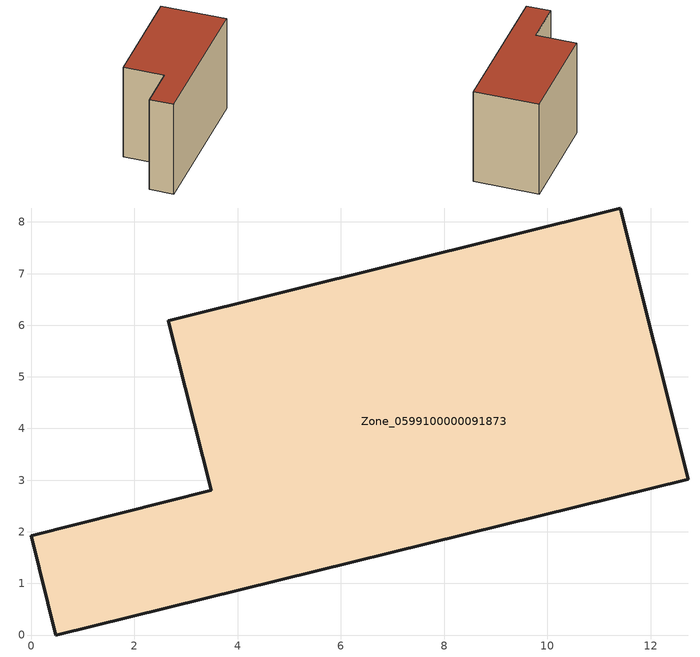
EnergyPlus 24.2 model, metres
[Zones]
Zone_0599100000091873
 floor ground (C_G): 0,1.92 3.49,2.8 2.66,6.09 11.41,8.27 12.73,3.02 0.48,0 z0
 wall outside (C_F): 3.49,2.8 0,1.92 0.48,0 12.73,3.02 11.41,8.27 2.66,6.09 3.49,2.8 z0:8.4
 roof outside (C_R): 11.41,8.27 2.66,6.09 3.49,2.8 0,1.92 0.48,0 12.73,3.02 z8.4
[BUILDING]
Pand.0599100000091873: North Axis=0; Terrain=City; Loads Convergence Tolerance Value=0.04; Temperature Convergence Tolerance Value=0.4; Solar Distribution=FullExterior; Maximum Number of Warmup Days=25; Minimum Number of Warmup Days=1
[Site:Location]
Rotterdam.The.Hague.AP_ZH_NLD Design_Conditions: Latitude=51.96; Longitude=4.45; Time Zone=1; Elevation=-4.5
[SITE:GROUNDTEMPERATURE:BUILDINGSURFACE]
18, 18, 18, 18, 18, 18, 18, 18, 18, 18, 18, 18
[MATERIAL] Thermal Absorptance=0.9; Solar Absorptance=0.7; Visible Absorptance=0.7
Name | Roughness | Thickness | Conductivity | Density | Specific Heat
G.TI.1975-1991 | MediumSmooth | 0.15 | 0.288461 | 540 | 1210
F.TI.1975-1991 | Rough | 0.3 | 0.230769 | 1920 | 840
R.TI.1975-1991 | MediumRough | 0.2 | 0.153846 | 1500 | 1000
[CONSTRUCTION]
C_G: G.TI.1975-1991
C_F: F.TI.1975-1991
C_R: R.TI.1975-1991
[ZONE]
Zone_0599100000091873: Type=1; Multiplier=1; Ceiling Height=Autocalculate; Volume=Autocalculate; Floor Area=autocalculate; Part of Total Floor Area=Yes
[ZONEINFILTRATION:DESIGNFLOWRATE]
Infil_Zone_0599100000091873: Zone or ZoneList or Space or SpaceList=Zone_0599100000091873; Schedule=AlwaysOn; Design Flow Rate Calculation Method=Flow/Area; Flow Rate per Floor Area=0.003; Constant Term Coefficient=1; Temperature Term Coefficient=0; Velocity Term Coefficient=0; Velocity Squared Term Coefficient=0
[HVACTEMPLATE:ZONE:IDEALLOADSAIRSYSTEM]
Zone_0599100000091873: Maximum Heating Supply Air Temperature=50; Minimum Cooling Supply Air Temperature=13; Maximum Heating Supply Air Humidity Ratio=0.0156; Minimum Cooling Supply Air Humidity Ratio=0.0077; Heating Limit=NoLimit; Cooling Limit=NoLimit; Dehumidification Control Type=ConstantSensibleHeatRatio; Cooling Sensible Heat Ratio=0.7; Dehumidification Setpoint=60; Humidification Control Type=None; Humidification Setpoint=30; Outdoor Air Method=None; Outdoor Air Flow Rate per Person=0.00944; Outdoor Air Flow Rate per Zone Floor Area=0; Outdoor Air Flow Rate per Zone=0; Demand Controlled Ventilation Type=None; Outdoor Air Economizer Type=NoEconomizer; Heat Recovery Type=None; Sensible Heat Recovery Effectiveness=0.7; Latent Heat Recovery Effectiveness=0.65
[ZONECONTROL:THERMOSTAT]
ThermostatControl_Zone_0599100000091873: Zone or ZoneList=Zone_0599100000091873; Control Type Schedule=DualSetpointControlType; Control 1=Thermostat_Zone_0599100000091873; Temperature Difference Between Cutout And Setpoint=0
[THERMOSTATSETPOINT:DUALSETPOINT]
Thermostat_Zone_0599100000091873: Heating Setpoint Temperature Schedule=HeatingSetpoint_Zone_0599100000091873; Cooling Setpoint Temperature Schedule=CoolingSetpoint_Zone_0599100000091873
[SCHEDULE:COMPACT]
HeatingSetpoint_Zone_0599100000091873: Through: 12/31, For: AllDays, Until: 24:00, 21
CoolingSetpoint_Zone_0599100000091873: Through: 12/31, For: AllDays, Until: 24:00, 24
DualSetpointControlType: Through: 12/31, For: AllDays, Until: 24:00, 4
AlwaysOn: Through: 12/31, For: AllDays, Until: 24:00, 1
